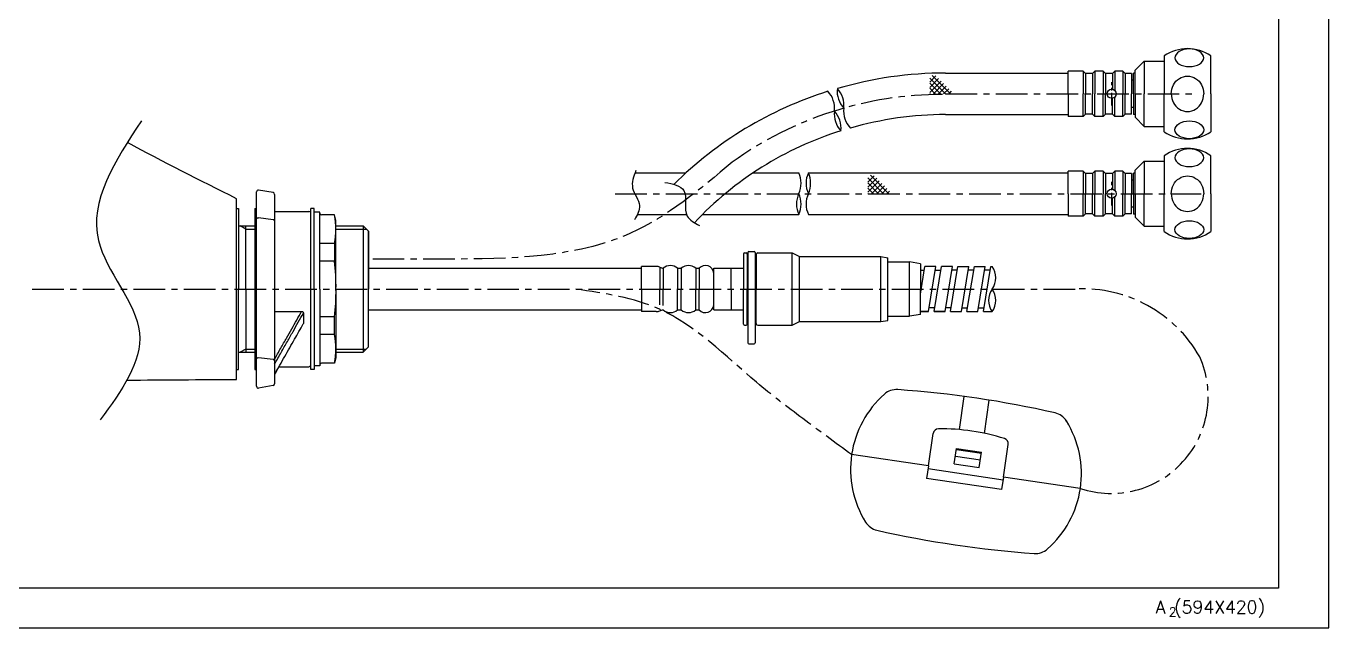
# Model space of a CAD drawing. Extents: x 15921 to 16515, y -53332 to -52912.
# Drawn here: x 16154.5 to 16515.2, y -53331.6 to -53165.1 of the extents above; entities that cross this region are included whole.
import ezdxf

# ---------------------------------------------------------------- set-up
doc = ezdxf.new("R2010")
doc.units = 0
doc.header["$LTSCALE"] = 7
doc.header["$MEASUREMENT"] = 0
doc.linetypes.add('CENTER', pattern=[2, 1.25, -0.25, 0.25, -0.25])
doc.layers.get('0').update_dxf_attribs({"color": 2, "linetype": 'CONTINUOUS'})
for name, color, linetype in [('2_ALL_CSYS', 7, 'CONTINUOUS'), ('CL', 1, 'CENTER'), ('D', 2, 'CONTINUOUS'), ('DWG', 7, 'CONTINUOUS')]:
    doc.layers.add(name, color=color, linetype=linetype)
doc.styles.add('GHS', font='ROMANS', dxfattribs={"bigfont": 'GHS'})

# ---------------------------------------------------------------- blocks, each defined once
blk = doc.blocks.new('aw035')
at = {"layer": 'DWG'}
for p, q in [((9641.47, 3633), (9641.47, 3654.5)), ((9641.47, 3633), (9641.47, 3654.5)), ((9637.97, 3612), (9637.97, 3633)), ((9641.47, 3633), (9637.97, 3633)), ((9640.65, 3612), (9640.65, 3633)), ((9641.47, 3633), (9650.56, 3633)), ((9643.08, 3626), (9643.08, 3619)), ((9643.08, 3626), (9647.38, 3626)), ((9645.26, 3626), (9645.26, 3619)), ((9647.08, 3626), (9647.08, 3619)), ((9647.38, 3626), (9647.38, 3619)), ((9652.66, 3626), (9661.95, 3626)), ((9643.08, 3619), (9647.38, 3619)), ((9652.66, 3619), (9661.95, 3619)), ((9641.47, 3612), (9637.97, 3612)), ((9641.47, 3590.5), (9641.47, 3612)), ((9641.47, 3590.5), (9641.47, 3612)), ((9641.47, 3612), (9650.56, 3612))]:
    blk.add_line(p, q, dxfattribs=at)
for centre, radius, start, end in [((9641.47, 3626.73), 27.77, 90, 130.1295), ((9641.47, 3626.73), 27.77, 49.8705, 90), ((9626.79, 3644.14), 5, 130.1295, 175.6221), ((9656.14, 3644.14), 5, 4.3779, 49.8705), ((9909.47, 3622.5), 288.5, 175.6221, 184.3779), ((9373.47, 3622.5), 288.5, 355.6221, 4.3779), ((9650.56, 3631.5), 1.5, 8.9805, 90), ((9593.59, 3622.49), 59.18, 351.0275, 8.9805), ((9650.56, 3613.5), 1.5, 270, 351.0275), ((9626.79, 3600.86), 5, 184.3779, 229.8705), ((9656.14, 3600.86), 5, 310.1295, 355.6221), ((9641.47, 3618.26), 27.77, 229.8705, 270), ((9641.47, 3618.26), 27.77, 270, 310.1295)]:
    blk.add_arc(centre, radius, start, end, dxfattribs=at)
blk = doc.blocks.new('BORDER')
for p, q in [((1, 0), (1, 1)), ((0, 0), (1, 0))]:
    blk.add_line(p, q)

msp = doc.modelspace()

# ---------------------------------------------------------------- linework, layer by layer
at = {"color": 4}
for p, q in [((16501.19, -52945.62), (16501.19, -53320.62)), ((16501.19, -53320.62), (15952.19, -53320.62))]:
    msp.add_line(p, q, dxfattribs=at)
at = {"color": 2}
for p, q in [((16406.39, -53178.9), (16404.64, -53180.66)), ((16405.35, -53178.79), (16410.42, -53183.86)), ((16404.64, -53179.49), (16409.01, -53183.86)), ((16407.1, -53179.61), (16404.64, -53182.07)), ((16407.81, -53180.32), (16404.64, -53183.48)), ((16404.64, -53180.91), (16407.6, -53183.86)), ((16404.64, -53182.32), (16406.18, -53183.86)), ((16408.51, -53181.03), (16405.68, -53183.86)), ((16409.22, -53181.73), (16407.09, -53183.86)), ((16409.93, -53182.44), (16408.5, -53183.86)), ((16404.64, -53183.74), (16404.77, -53183.86)), ((16410.63, -53183.15), (16409.92, -53183.86)), ((16411.34, -53183.85), (16411.33, -53183.86)), ((16389.27, -53206.53), (16387.52, -53208.28)), ((16387.52, -53207.11), (16391.89, -53211.49)), ((16389.98, -53207.23), (16387.52, -53209.69)), ((16390.68, -53207.94), (16387.52, -53211.11)), ((16388.23, -53206.41), (16393.3, -53211.49)), ((16387.52, -53208.53), (16390.47, -53211.49)), ((16387.52, -53209.94), (16389.06, -53211.49)), ((16387.52, -53211.36), (16387.65, -53211.49)), ((16391.39, -53208.65), (16388.55, -53211.49)), ((16392.1, -53209.36), (16389.97, -53211.49)), ((16392.81, -53210.06), (16391.38, -53211.49)), ((16393.51, -53210.77), (16392.8, -53211.49)), ((16394.22, -53211.48), (16394.21, -53211.49))]:
    msp.add_line(p, q, dxfattribs=at)
at = {"color": 7, "linetype": 'Continuous'}
for p, q in [((16218.26, -53264.78), (16218.26, -53210.97)), ((16222.85, -53211.19), (16218.85, -53210.48)), ((16212.76, -53262.89), (16212.76, -53212.87)), ((16212.76, -53262.51), (16212.76, -53213.24)), ((16212.76, -53239.14), (16212.76, -53215.14)), ((16223.26, -53211.68), (16223.26, -53264.08)), ((16212.76, -53215.63), (16213.26, -53215.63)), ((16213.26, -53215.63), (16213.26, -53237.88)), ((16217.76, -53215.63), (16218.26, -53215.63)), ((16217.76, -53215.63), (16217.76, -53260.13)), ((16222.85, -53218.68), (16218.85, -53218.17)), ((16223.26, -53216.38), (16232.76, -53216.38)), ((16233.26, -53258.88), (16233.26, -53216.88)), ((16212.76, -53221.64), (16212.76, -53221.39)), ((16349.72, -53237.88), (16349.72, -53232.13)), ((16213.26, -53260.13), (16213.26, -53237.88)), ((16349.72, -53237.88), (16349.72, -53243.63)), ((16223.26, -53244.04), (16230.76, -53244.04)), ((16231.26, -53244.52), (16231.26, -53247.31)), ((16222.85, -53257.36), (16218.85, -53256.86)), ((16233.26, -53260.13), (16233.26, -53255.38)), ((16212.76, -53260.13), (16213.26, -53260.13)), ((16217.76, -53260.13), (16218.26, -53260.13)), ((16224.48, -53259.38), (16232.76, -53259.38)), ((16222.85, -53264.57), (16218.85, -53265.28))]:
    msp.add_line(p, q, dxfattribs=at)
at = {"color": 0, "linetype": 'Continuous'}
for p, q in [((16349.72, -53232.13), (16353.09, -53232.13)), ((16349.72, -53243.63), (16353.09, -53243.63))]:
    msp.add_line(p, q, dxfattribs=at)
at = {"color": 2, "linetype": 'Continuous'}
for centre, radius, start, end in [((16385.72, -53183.25), 6.69, 172.9986, 223.4581), ((16374.24, -53187.03), 6.67, 352.9401, 43.5166), ((16371.51, -53187.82), 6.79, 353.1637, 43.2635), ((16385, -53189.44), 6.79, 173.1642, 223.2619), ((16373.31, -53193.28), 6.79, 353.1642, 43.2619), ((16387.61, -53188.66), 6.79, 173.1637, 223.7858), ((16362.25, -53208.61), 6.79, 334.9506, 25.0494), ((16377.21, -53208.61), 6.79, 154.9506, 205.0494), ((16364.9, -53208.61), 6.79, 334.9506, 25.0494), ((16374.56, -53214.36), 6.79, 154.9506, 205.0494), ((16362.25, -53214.36), 6.79, 334.9506, 25.0494), ((16377.21, -53214.36), 6.79, 154.9506, 205.0494)]:
    msp.add_arc(centre, radius, start, end, dxfattribs=at)
at = {"color": 7, "linetype": 'Continuous'}
for centre, start, end in [((16218.76, -53210.97), 80, 180), ((16222.76, -53211.68), 0, 80), ((16232.76, -53216.88), 0, 90), ((16232.76, -53258.88), 270, 0), ((16218.76, -53264.78), 180, 280), ((16222.76, -53264.08), 280, 0)]:
    msp.add_arc(centre, 0.5, start, end, dxfattribs=at)
for centre, radius, start, end in [((16417.57, -53234.75), 5.39, 324.5381, 35.4619), ((16426.34, -53241), 5.39, 144.5381, 215.4619), ((16417.57, -53241), 5.38, 324.5107, 35.4893)]:
    msp.add_arc(centre, radius, start, end)
for points in [[(16212.76, -53212.87), (16202.6, -53207.83), (16192.45, -53202.8), (16182.55, -53197.29)], [(16182.37, -53263.08), (16192.5, -53262.98), (16202.63, -53262.93), (16212.76, -53262.89)]]:
    msp.add_open_spline(points, degree=3, dxfattribs=at)
for points in [[(16218.26, -53218.53), (16218.31, -53218.37), (16218.44, -53218.25), (16218.63, -53218.18), (16218.85, -53218.17)], [(16223.26, -53219.03), (16223.21, -53218.87), (16223.06, -53218.74), (16222.85, -53218.68)], [(16223.26, -53257.27), (16224.97, -53254.25), (16226.56, -53251.45), (16228.03, -53248.85), (16229.4, -53246.45), (16230.76, -53244.04)], [(16230.76, -53244.04), (16230.95, -53244.08), (16231.11, -53244.18), (16231.22, -53244.34), (16231.26, -53244.52)], [(16223.26, -53258.63), (16225.1, -53255.39), (16226.8, -53252.39), (16228.38, -53249.61), (16229.82, -53247.06), (16231.26, -53244.51)], [(16223.31, -53261.44), (16226.11, -53256.5), (16228.81, -53251.74), (16231.21, -53247.51)], [(16231.26, -53247.31), (16231.22, -53247.48), (16231.21, -53247.51)], [(16218.26, -53257.21), (16218.31, -53257.06), (16218.44, -53256.94), (16218.63, -53256.86), (16218.85, -53256.86)], [(16223.26, -53257.72), (16223.21, -53257.56), (16223.06, -53257.43), (16222.85, -53257.36)], [(16223.26, -53261.53), (16223.5, -53261.11)], [(16223.26, -53261.53), (16223.31, -53261.44)], [(16223.5, -53261.11), (16224.17, -53259.92)], [(16224.17, -53259.92), (16224.48, -53259.38)]]:
    msp.add_spline(points, degree=3, dxfattribs=at)
at = {"layer": '2_ALL_CSYS', "color": 2, "linetype": 'Continuous'}
msp.add_line((16212.76, -53258.67), (16212.76, -53217.09), dxfattribs=at)
at = {"layer": 'CL', "ltscale": 0.4}
for p, q in [((16455.03, -53187.11), (16455.03, -53180.61)), ((16455.03, -53214.74), (16455.03, -53208.24))]:
    msp.add_line(p, q, dxfattribs=at)
at = {"layer": 'CL'}
msp.add_line((16156.18, -53237.88), (16445.27, -53237.88), dxfattribs=at)
for centre, radius, start, end in [((16447.08, -53275.06), 37.23, 29.7217, 92.7917), ((16454.87, -53267.55), 26.88, 251.5199, 24.0231)]:
    msp.add_arc(centre, radius, start, end, dxfattribs=at)
msp.add_spline([(16383.03, -53283.69), (16369.51, -53273.71), (16356.72, -53263.68), (16329.8, -53243.44), (16306.64, -53237.88)], degree=3, dxfattribs=at)
at = {"layer": 'D'}
for p, q in [((16215.26, -53221.28), (16213.7, -53220.38)), ((16215.26, -53221.28), (16217.76, -53221.28)), ((16240.26, -53221.28), (16248.66, -53221.28)), ((16215.26, -53254.48), (16213.7, -53255.38)), ((16215.26, -53254.48), (16217.76, -53254.48)), ((16240.26, -53254.48), (16248.66, -53254.48))]:
    msp.add_line(p, q, dxfattribs=at)
at = {"layer": 'D', "color": 7}
for p, q in [((16329.92, -53231.82), (16330.65, -53232.13)), ((16330.65, -53232.13), (16330.86, -53232.13)), ((16334.86, -53232.13), (16335.86, -53232.13)), ((16339.86, -53232.13), (16340.86, -53232.13)), ((16329.92, -53243.93), (16330.65, -53243.63)), ((16330.65, -53243.63), (16330.86, -53243.63)), ((16334.86, -53243.63), (16335.86, -53243.63)), ((16335.01, -53243.63), (16335.86, -53243.63)), ((16339.86, -53243.63), (16340.86, -53243.63)), ((16339.86, -53243.63), (16340.86, -53243.63))]:
    msp.add_line(p, q, dxfattribs=at)
at = {"layer": 'D'}
msp.add_spline([(16186.4, -53191.31), (16174.48, -53224.41), (16185.87, -53250.03), (16175.01, -53274.05)], degree=3, dxfattribs=at)
at = {"layer": 'D', "color": 2}
for points in [[(16323.29, -53205.11), (16322.4, -53209.92), (16324.3, -53214.77), (16322.95, -53218.68)], [(16331.35, -53208.37), (16336.57, -53210.64), (16337.52, -53217.69), (16340.92, -53220.27)]]:
    msp.add_spline(points, degree=3, dxfattribs=at)
at = {"layer": 'DWG'}
for p, q in [((16461.53, -53177.36), (16464.03, -53174.86)), ((16464.03, -53174.86), (16464.03, -53183.86)), ((16464.03, -53174.86), (16469.53, -53174.86)), ((16469.53, -53173.36), (16469.53, -53183.86)), ((16482.53, -53183.86), (16482.53, -53173.36)), ((16409, -53178.11), (16416.4, -53178.11)), ((16416.4, -53178.11), (16443.03, -53178.11)), ((16416.4, -53178.11), (16443.03, -53178.11)), ((16447.14, -53177.61), (16443.03, -53177.61)), ((16443.03, -53183.86), (16443.03, -53177.61)), ((16447.14, -53177.61), (16447.14, -53183.86)), ((16447.14, -53177.61), (16447.79, -53178.26)), ((16447.78, -53178.25), (16447.78, -53183.86)), ((16449.76, -53178.26), (16447.79, -53178.26)), ((16450.41, -53177.61), (16449.76, -53178.26)), ((16449.76, -53178.26), (16449.76, -53183.86)), ((16452.64, -53177.61), (16450.41, -53177.61)), ((16450.41, -53177.61), (16450.41, -53183.86)), ((16452.64, -53177.61), (16452.64, -53183.86)), ((16452.64, -53177.61), (16453.29, -53178.26)), ((16455.26, -53178.26), (16453.29, -53178.26)), ((16453.29, -53178.26), (16453.29, -53183.86)), ((16455.91, -53177.61), (16455.26, -53178.26)), ((16455.26, -53178.26), (16455.26, -53182.64)), ((16455.91, -53177.61), (16455.91, -53182.98)), ((16458.14, -53177.61), (16455.91, -53177.61)), ((16458.14, -53177.61), (16458.14, -53183.86)), ((16458.14, -53177.61), (16458.79, -53178.26)), ((16458.79, -53178.26), (16458.79, -53183.86)), ((16460.53, -53178.26), (16458.79, -53178.26)), ((16460.53, -53178.26), (16460.53, -53183.86)), ((16461.03, -53183.86), (16461.03, -53178.16)), ((16461.03, -53179.61), (16461.03, -53178.16)), ((16461.53, -53178.16), (16461.03, -53178.16)), ((16461.53, -53183.86), (16461.53, -53177.36)), ((16461.03, -53180.11), (16460.53, -53180.11)), ((16443.03, -53183.86), (16443.03, -53190.11)), ((16447.14, -53190.11), (16447.14, -53183.86)), ((16447.78, -53189.48), (16447.78, -53183.86)), ((16449.76, -53189.46), (16449.76, -53183.86)), ((16450.41, -53190.11), (16450.41, -53183.86)), ((16452.64, -53190.11), (16452.64, -53183.86)), ((16453.29, -53189.46), (16453.29, -53183.86)), ((16455.26, -53189.46), (16455.26, -53185.09)), ((16455.91, -53190.11), (16455.91, -53184.75)), ((16458.14, -53190.11), (16458.14, -53183.86)), ((16458.79, -53189.46), (16458.79, -53183.86)), ((16460.53, -53189.46), (16460.53, -53183.86)), ((16461.03, -53183.86), (16461.03, -53189.56)), ((16461.53, -53183.86), (16461.53, -53190.36)), ((16464.03, -53192.86), (16464.03, -53183.86)), ((16469.53, -53194.36), (16469.53, -53183.86)), ((16482.53, -53183.86), (16482.53, -53194.36)), ((16409, -53189.61), (16443.03, -53189.61)), ((16409, -53189.61), (16443.03, -53189.61)), ((16447.14, -53190.11), (16447.79, -53189.46)), ((16449.76, -53189.46), (16447.79, -53189.46)), ((16450.41, -53190.11), (16449.76, -53189.46)), ((16452.64, -53190.11), (16453.29, -53189.46)), ((16455.26, -53189.46), (16453.29, -53189.46)), ((16455.91, -53190.11), (16455.26, -53189.46)), ((16458.14, -53190.11), (16458.79, -53189.46)), ((16460.53, -53189.46), (16458.79, -53189.46)), ((16461.03, -53187.61), (16460.53, -53187.61)), ((16461.03, -53188.11), (16461.03, -53189.56)), ((16461.53, -53189.56), (16461.03, -53189.56)), ((16447.14, -53190.11), (16443.03, -53190.11)), ((16452.64, -53190.11), (16450.41, -53190.11)), ((16458.14, -53190.11), (16455.91, -53190.11)), ((16461.53, -53190.36), (16464.03, -53192.86)), ((16464.03, -53192.86), (16469.53, -53192.86)), ((16461.53, -53204.99), (16464.03, -53202.49)), ((16464.03, -53202.49), (16464.03, -53211.49)), ((16464.03, -53202.49), (16469.53, -53202.49)), ((16469.53, -53200.99), (16469.53, -53211.49)), ((16482.53, -53211.49), (16482.53, -53200.99)), ((16371.05, -53205.74), (16427.62, -53205.74)), ((16371.05, -53205.74), (16443.03, -53205.74)), ((16447.14, -53205.24), (16443.03, -53205.24)), ((16443.03, -53211.49), (16443.03, -53205.24)), ((16447.14, -53205.24), (16447.14, -53211.49)), ((16447.14, -53205.24), (16447.79, -53205.89)), ((16447.78, -53205.87), (16447.78, -53211.49)), ((16449.76, -53205.89), (16447.79, -53205.89)), ((16450.41, -53205.24), (16449.76, -53205.89)), ((16449.76, -53205.89), (16449.76, -53211.49)), ((16452.64, -53205.24), (16450.41, -53205.24)), ((16450.41, -53205.24), (16450.41, -53211.49)), ((16452.64, -53205.24), (16452.64, -53211.49)), ((16452.64, -53205.24), (16453.29, -53205.89)), ((16455.26, -53205.89), (16453.29, -53205.89)), ((16453.29, -53205.89), (16453.29, -53211.49)), ((16455.91, -53205.24), (16455.26, -53205.89)), ((16455.26, -53205.89), (16455.26, -53210.26)), ((16455.91, -53205.24), (16455.91, -53210.6)), ((16458.14, -53205.24), (16455.91, -53205.24)), ((16458.14, -53205.24), (16458.14, -53211.49)), ((16458.14, -53205.24), (16458.79, -53205.89)), ((16458.79, -53205.89), (16458.79, -53211.49)), ((16460.53, -53205.89), (16458.79, -53205.89)), ((16460.53, -53205.89), (16460.53, -53211.49)), ((16461.03, -53207.74), (16460.53, -53207.74)), ((16461.03, -53211.49), (16461.03, -53205.79)), ((16461.03, -53207.24), (16461.03, -53205.79)), ((16461.53, -53205.79), (16461.03, -53205.79)), ((16461.53, -53211.49), (16461.53, -53204.99)), ((16443.03, -53211.49), (16443.03, -53217.74)), ((16447.14, -53217.74), (16447.14, -53211.49)), ((16447.78, -53217.1), (16447.78, -53211.49)), ((16449.76, -53217.09), (16449.76, -53211.49)), ((16450.41, -53217.74), (16450.41, -53211.49)), ((16452.64, -53217.74), (16452.64, -53211.49)), ((16453.29, -53217.09), (16453.29, -53211.49)), ((16458.14, -53217.74), (16458.14, -53211.49)), ((16458.79, -53217.09), (16458.79, -53211.49)), ((16460.53, -53217.09), (16460.53, -53211.49)), ((16461.03, -53211.49), (16461.03, -53217.19)), ((16461.53, -53211.49), (16461.53, -53217.99)), ((16464.03, -53220.49), (16464.03, -53211.49)), ((16469.53, -53221.99), (16469.53, -53211.49)), ((16482.53, -53211.49), (16482.53, -53221.99)), ((16455.26, -53217.09), (16455.26, -53212.71)), ((16455.91, -53217.74), (16455.91, -53212.37)), ((16461.03, -53215.24), (16460.53, -53215.24)), ((16233.26, -53220.38), (16233.26, -53215.63)), ((16234.26, -53215.63), (16233.26, -53215.63)), ((16234.26, -53220.38), (16234.26, -53215.63)), ((16234.26, -53237.88), (16234.26, -53216.63)), ((16235.76, -53216.63), (16234.26, -53216.63)), ((16234.26, -53237.88), (16234.26, -53216.63)), ((16235.76, -53237.88), (16235.76, -53216.63)), ((16239.85, -53217.38), (16236.26, -53217.38)), ((16240.26, -53218.9), (16239.85, -53217.38)), ((16371.05, -53217.24), (16427.62, -53217.24)), ((16371.05, -53217.24), (16443.03, -53217.24)), ((16447.14, -53217.74), (16443.03, -53217.74)), ((16447.14, -53217.74), (16447.79, -53217.09)), ((16449.76, -53217.09), (16447.79, -53217.09)), ((16450.41, -53217.74), (16449.76, -53217.09)), ((16452.64, -53217.74), (16450.41, -53217.74)), ((16452.64, -53217.74), (16453.29, -53217.09)), ((16455.26, -53217.09), (16453.29, -53217.09)), ((16455.91, -53217.74), (16455.26, -53217.09)), ((16458.14, -53217.74), (16455.91, -53217.74)), ((16458.14, -53217.74), (16458.79, -53217.09)), ((16460.53, -53217.09), (16458.79, -53217.09)), ((16461.03, -53215.74), (16461.03, -53217.19)), ((16461.53, -53217.19), (16461.03, -53217.19)), ((16461.53, -53217.99), (16464.03, -53220.49)), ((16213.26, -53220.38), (16217.76, -53220.38)), ((16215.26, -53237.88), (16215.26, -53220.38)), ((16240.26, -53237.88), (16240.26, -53218.9)), ((16240.26, -53220.38), (16247.76, -53220.38)), ((16247.76, -53220.38), (16249.26, -53221.88)), ((16247.76, -53220.38), (16249.26, -53221.88)), ((16247.76, -53220.38), (16247.76, -53255.38)), ((16249.26, -53221.88), (16249.26, -53237.88)), ((16249.26, -53253.88), (16249.26, -53221.88)), ((16464.03, -53220.49), (16469.53, -53220.49)), ((16239.85, -53225.27), (16235.76, -53225.27)), ((16239.85, -53225.27), (16239.85, -53230.18)), ((16353.09, -53228.18), (16353.09, -53237.88)), ((16353.39, -53227.88), (16353.79, -53227.88)), ((16354.09, -53228.18), (16354.09, -53237.88)), ((16354.34, -53227.78), (16354.34, -53237.88)), ((16354.59, -53227.53), (16356.09, -53227.53)), ((16356.34, -53227.78), (16356.34, -53237.88)), ((16356.59, -53228.38), (16356.59, -53237.88)), ((16357.09, -53227.88), (16366.59, -53227.88)), ((16366.59, -53227.88), (16368.59, -53228.88)), ((16366.59, -53247.88), (16366.59, -53227.88)), ((16368.59, -53228.88), (16391.09, -53228.88)), ((16368.59, -53246.88), (16368.59, -53228.88)), ((16391.09, -53228.88), (16393.09, -53229.23)), ((16391.09, -53246.88), (16391.09, -53228.88)), ((16393.09, -53237.88), (16393.09, -53229.23)), ((16239.85, -53230.18), (16235.76, -53230.18)), ((16249.26, -53232.13), (16324.86, -53232.13)), ((16324.86, -53237.88), (16324.86, -53231.63)), ((16328.96, -53231.63), (16324.86, -53231.63)), ((16329.92, -53231.82), (16329.92, -53237.88)), ((16330.86, -53232.13), (16330.86, -53237.88)), ((16334.86, -53232.13), (16334.86, -53237.88)), ((16335.86, -53232.13), (16335.86, -53237.88)), ((16339.86, -53232.13), (16339.86, -53237.88)), ((16340.86, -53232.13), (16340.86, -53237.88)), ((16344.86, -53232.13), (16353.09, -53232.13)), ((16344.86, -53243.63), (16344.86, -53232.13)), ((16354.09, -53229.93), (16354.34, -53229.93)), ((16356.34, -53229.93), (16356.59, -53229.93)), ((16393.09, -53230.38), (16399.09, -53230.38)), ((16402.09, -53230.88), (16399.09, -53230.38)), ((16399.09, -53245.38), (16399.09, -53230.38)), ((16402.09, -53230.88), (16402.09, -53237.88)), ((16402.09, -53239.28), (16403.33, -53231.63)), ((16402.09, -53232.68), (16403.16, -53232.68)), ((16406.37, -53231.63), (16403.33, -53231.63)), ((16404.33, -53244.13), (16406.37, -53231.63)), ((16404.33, -53244.13), (16406.37, -53231.63)), ((16405.85, -53244.13), (16407.89, -53231.63)), ((16406.2, -53232.68), (16407.72, -53232.68)), ((16410.93, -53231.63), (16407.89, -53231.63)), ((16408.89, -53244.13), (16410.93, -53231.63)), ((16408.89, -53244.13), (16410.93, -53231.63)), ((16410.41, -53244.13), (16412.45, -53231.63)), ((16412.29, -53232.63), (16410.77, -53232.63)), ((16412.45, -53231.63), (16415.49, -53231.63)), ((16413.45, -53244.13), (16415.49, -53231.63)), ((16414.97, -53244.13), (16417.01, -53231.63)), ((16416.85, -53232.63), (16415.33, -53232.63)), ((16417.01, -53231.63), (16420.05, -53231.63)), ((16418.01, -53244.13), (16420.05, -53231.63)), ((16419.53, -53244.13), (16421.57, -53231.63)), ((16421.41, -53232.63), (16419.89, -53232.63)), ((16421.57, -53231.63), (16421.95, -53231.63)), ((16215.26, -53237.88), (16215.26, -53255.38)), ((16234.26, -53237.88), (16234.26, -53260.13)), ((16234.26, -53237.88), (16234.26, -53259.13)), ((16235.76, -53237.88), (16235.76, -53259.13)), ((16240.26, -53237.88), (16240.26, -53256.86)), ((16249.26, -53253.88), (16249.26, -53237.88)), ((16324.86, -53237.88), (16324.86, -53244.13)), ((16329.92, -53242.2), (16329.92, -53237.88)), ((16330.86, -53242.44), (16330.86, -53237.88)), ((16334.86, -53243.58), (16334.86, -53237.88)), ((16335.86, -53243.63), (16335.86, -53237.88)), ((16339.86, -53243.63), (16339.86, -53237.88)), ((16340.86, -53243.63), (16340.86, -53237.88)), ((16353.09, -53247.58), (16353.09, -53237.88)), ((16354.09, -53247.58), (16354.09, -53237.88)), ((16354.34, -53237.88), (16354.34, -53252.77)), ((16356.34, -53237.88), (16356.34, -53252.77)), ((16356.59, -53247.38), (16356.59, -53237.88)), ((16393.09, -53246.53), (16393.09, -53237.88)), ((16402.09, -53244.88), (16402.09, -53237.88)), ((16249.26, -53243.63), (16324.86, -53243.63)), ((16328.96, -53244.13), (16324.86, -53244.13)), ((16344.86, -53243.63), (16352.75, -53243.63)), ((16404.33, -53244.13), (16402.09, -53244.13)), ((16402.09, -53244.13), (16404.33, -53244.13)), ((16406.02, -53243.08), (16404.51, -53243.08)), ((16405.85, -53244.13), (16408.89, -53244.13)), ((16408.89, -53244.13), (16405.85, -53244.13)), ((16410.58, -53243.08), (16409.06, -53243.08)), ((16410.41, -53244.13), (16413.45, -53244.13)), ((16415.14, -53243.13), (16413.62, -53243.13)), ((16414.97, -53244.13), (16418.01, -53244.13)), ((16419.7, -53243.13), (16418.18, -53243.13)), ((16419.53, -53244.13), (16421.95, -53244.13)), ((16239.85, -53245.58), (16235.76, -53245.58)), ((16239.85, -53250.48), (16239.85, -53245.58)), ((16354.09, -53245.83), (16354.34, -53245.83)), ((16356.34, -53245.83), (16356.59, -53245.83)), ((16366.59, -53247.88), (16368.59, -53246.88)), ((16368.59, -53246.88), (16391.09, -53246.88)), ((16391.09, -53246.88), (16393.09, -53246.53)), ((16393.09, -53245.38), (16399.09, -53245.38)), ((16402.09, -53244.88), (16399.09, -53245.38)), ((16239.85, -53250.48), (16235.76, -53250.48)), ((16353.39, -53247.88), (16353.79, -53247.88)), ((16357.09, -53247.88), (16366.59, -53247.88)), ((16247.76, -53255.38), (16249.26, -53253.88)), ((16247.76, -53255.38), (16249.26, -53253.88)), ((16354.59, -53253.02), (16356.09, -53253.02)), ((16213.26, -53255.38), (16217.76, -53255.38)), ((16239.85, -53258.38), (16236.26, -53258.38)), ((16240.26, -53256.86), (16239.85, -53258.38)), ((16240.26, -53255.38), (16247.76, -53255.38)), ((16234.26, -53260.13), (16233.26, -53260.13)), ((16235.76, -53259.13), (16234.26, -53259.13))]:
    msp.add_line(p, q, dxfattribs=at)
at = {"layer": 'DWG', "color": 2, "linetype": 'CENTER'}
for p, q in [((16409, -53183.86), (16478.88, -53183.86)), ((16409, -53183.86), (16478.88, -53183.86)), ((16317.6, -53211.49), (16479.79, -53211.49))]:
    msp.add_line(p, q, dxfattribs=at)
at = {"layer": 'DWG', "color": 7, "linetype": 'Continuous'}
for p, q in [((16323.06, -53205.74), (16337.15, -53205.74)), ((16355.76, -53205.74), (16368.4, -53205.74)), ((16323.71, -53217.24), (16337.33, -53217.24)), ((16341.73, -53217.24), (16368.4, -53217.24))]:
    msp.add_line(p, q, dxfattribs=at)
at = {"layer": 'DWG'}
for centre in [(16455.03, -53183.86), (16455.03, -53211.49)]:
    msp.add_circle(centre, 1.25, dxfattribs=at)
for centre, radius, start, end in [((16476.03, -53182.93), 11.56, 55.7945, 124.2055), ((16409, -53283.86), 105.75, 90, 106.4359), ((16408.22, -53284.02), 105.73, 107.4798, 134.7385), ((16409, -53283.86), 94.25, 90, 106.2019), ((16408.24, -53284.05), 94.27, 107.3949, 136.805), ((16476.03, -53184.8), 11.56, 235.7945, 304.2055), ((16476.03, -53210.55), 11.56, 55.7945, 124.2055), ((16236.26, -53216.88), 0.5, 180, 270), ((16220.97, -53221.33), 19.29, 348.1927, 11.8073), ((16476.03, -53212.42), 11.56, 235.7945, 304.2055), ((16353.39, -53228.18), 0.3, 90, 180), ((16353.79, -53228.18), 0.3, 0, 90), ((16354.59, -53227.78), 0.25, 90, 180), ((16356.09, -53227.78), 0.25, 0, 90), ((16357.09, -53228.38), 0.5, 90, 180), ((16184.23, -53236.99), 56.04, 359.0917, 6.9787), ((16328.96, -53234.13), 2.5, 67.2299, 90), ((16332.86, -53234.42), 3.04, 48.8879, 131.1121), ((16337.86, -53234.42), 3.04, 48.8879, 131.1121), ((16342.57, -53233.66), 2.3, 5.5256, 138.2669), ((16184.23, -53238.77), 56.04, 353.0213, 0.9083), ((16328.96, -53241.63), 2.5, 270, 292.7701), ((16332.86, -53241.34), 3.04, 228.8879, 311.1121), ((16337.86, -53241.34), 3.04, 228.8879, 311.1121), ((16337.86, -53241.34), 3.04, 228.8879, 311.1121), ((16342.57, -53242.1), 2.3, 221.7331, 354.4744), ((16342.57, -53242.1), 2.3, 221.7331, 354.4744), ((16353.39, -53247.58), 0.3, 180, 270), ((16353.79, -53247.58), 0.3, 270, 0), ((16357.09, -53247.38), 0.5, 180, 270), ((16392.79, -53246.18), 0.3, 0, 0), ((16220.97, -53254.43), 19.29, 348.1927, 11.8073), ((16354.59, -53252.77), 0.25, 180, 270), ((16356.09, -53252.77), 0.25, 270, 0), ((16236.26, -53258.88), 0.5, 90, 180), ((16232.76, -53258.88), 0.5, 270, 0)]:
    msp.add_arc(centre, radius, start, end, dxfattribs=at)
at = {"layer": 'DWG', "color": 2, "linetype": 'CENTER'}
msp.add_arc((16408.23, -53284.03), 100, 90, 125.6245, dxfattribs=at)
at = {"layer": 'DWG', "extrusion": (0, 0, -1)}
for centre in [(16476.53, -53173.9), (16476.53, -53201.53)]:
    msp.add_ellipse(centre, major_axis=(-4, 0), ratio=0.612372, dxfattribs=at)
for centre in [(16476.03, -53183.86), (16476.03, -53211.49)]:
    msp.add_ellipse(centre, major_axis=(0, 4.9), ratio=0.918559, start_param=4.712389, end_param=7.853982, dxfattribs=at)
at = {"layer": 'DWG'}
for centre in [(16476.03, -53183.86), (16476.03, -53211.49)]:
    msp.add_ellipse(centre, major_axis=(0, -4.9), ratio=0.918559, start_param=4.712389, end_param=7.853982, dxfattribs=at)
for centre in [(16476.53, -53193.82), (16476.53, -53221.44)]:
    msp.add_ellipse(centre, major_axis=(-4, 0), ratio=0.612372, dxfattribs=at)
at = {"layer": 'DWG', "color": 2, "linetype": 'CENTER'}
msp.add_spline([(16349.98, -53202.75), (16321.84, -53222.43), (16270.84, -53229.59), (16249.26, -53229.59)], degree=3, dxfattribs=at)

# ---------------------------------------------------------------- block references
at = {"xscale": 594, "yscale": 420, "zscale": 594}
msp.add_blockref('BORDER', (15921.19, -53331.62), dxfattribs=at)
at = {"layer": 'D', "rotation": 81.59450660498975}
msp.add_blockref('aw035', (18588.91, -63355.79), dxfattribs=at)

# ---------------------------------------------------------------- texts
at = {"color": 7, "style": 'GHS'}
for s, height, p in [('A (594X420)', 3.5, (16467.2, -53327.6)), ('2', 2.5, (16470.85, -53328.43))]:
    msp.add_text(s, height=height, dxfattribs=at).set_placement(p)

doc.saveas('drawing.dxf')
